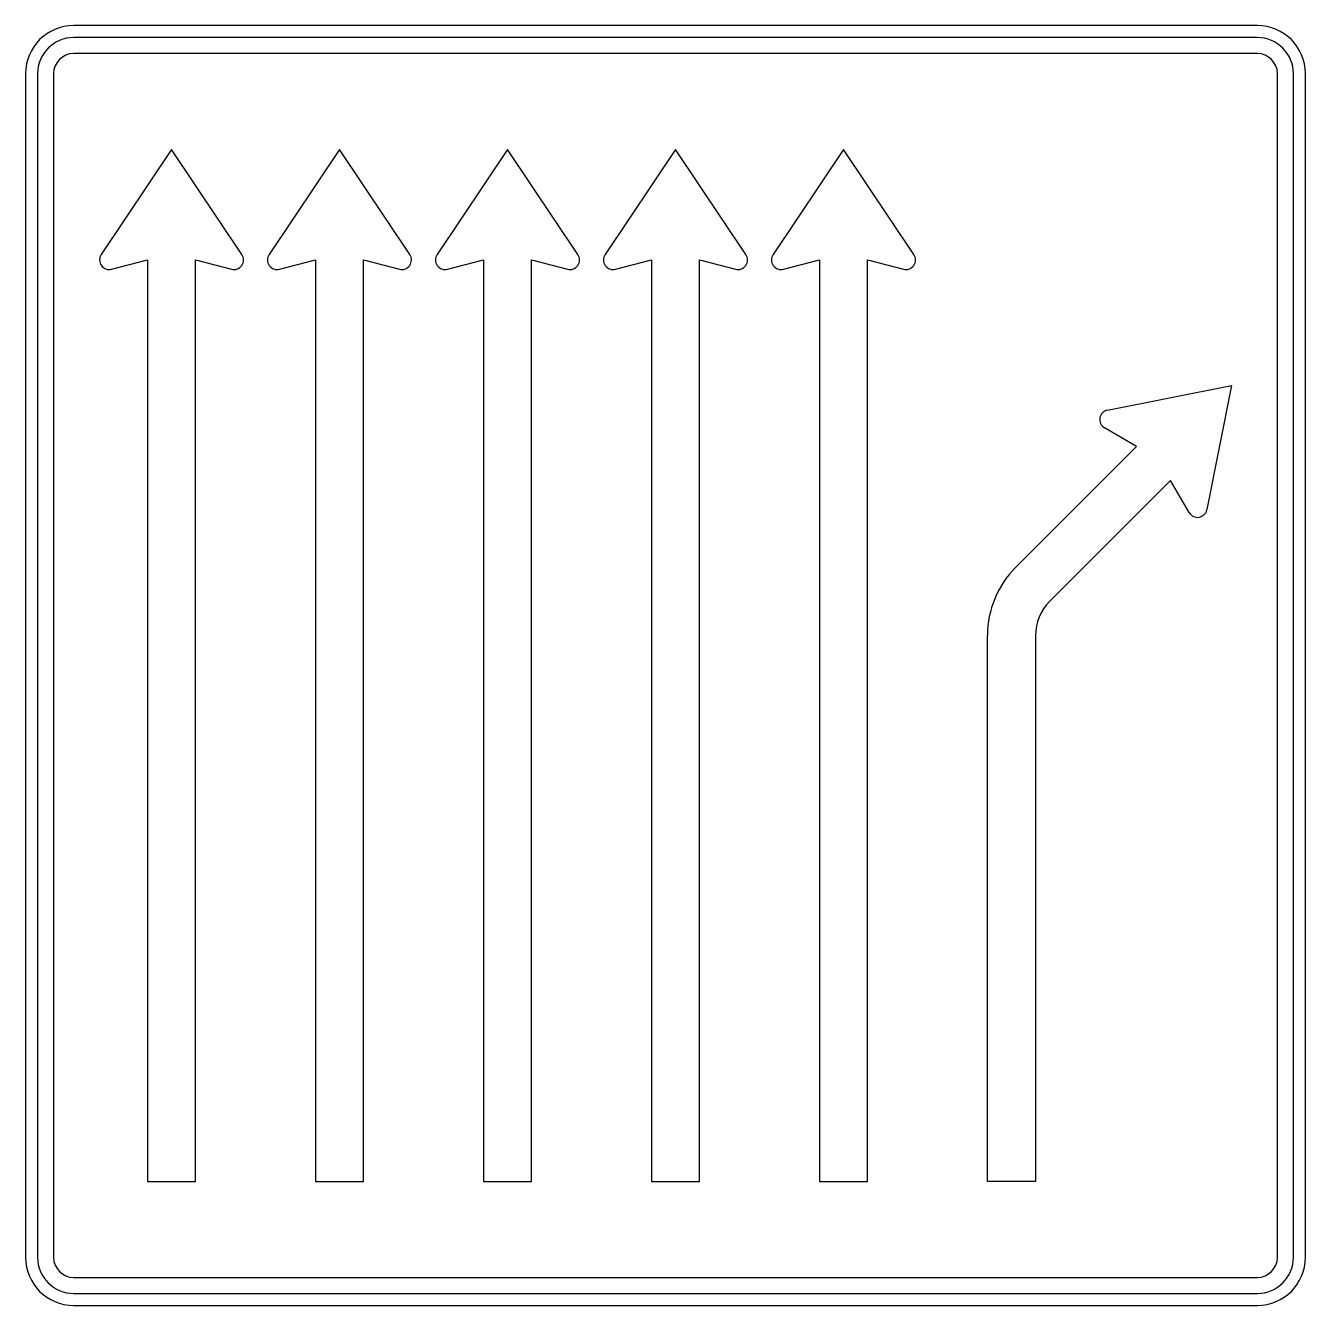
# Model space of a CAD drawing. Extents: x 0 to 1600, y 0 to 1600.
import ezdxf

# ---------------------------------------------------------------- set-up
doc = ezdxf.new("R2010")
doc.units = 0
doc.header["$LTSCALE"] = 25
doc.linetypes.add('AUSGEZOGEN', pattern=[0])
doc.layers.get('0').update_dxf_attribs({"linetype": 'AUSGEZOGEN'})

msp = doc.modelspace()

# ---------------------------------------------------------------- linework, layer by layer
for p, q in [((1540, 1600), (60, 1600)), ((1540, 1585), (60, 1585)), ((1540, 1565), (60, 1565)), ((0, 1540), (0, 60)), ((15, 1540), (15, 60)), ((35, 1540), (35, 60)), ((1565, 60), (1565, 1540)), ((1585, 60), (1585, 1540)), ((1600, 60), (1600, 1540)), ((182.4, 1445), (94.5, 1313.7)), ((270.4, 1313.7), (182.4, 1445)), ((392.4, 1445), (304.5, 1313.7)), ((480.4, 1313.7), (392.4, 1445)), ((602.4, 1445), (514.5, 1313.7)), ((690.4, 1313.7), (602.4, 1445)), ((812.4, 1445), (724.5, 1313.7)), ((900.4, 1313.7), (812.4, 1445)), ((1022.4, 1445), (934.5, 1313.7)), ((1110.4, 1313.7), (1022.4, 1445)), ((107.4, 1295.4), (152.4, 1307)), ((152.4, 1307), (152.4, 155)), ((212.4, 1307), (257.5, 1295.4)), ((212.4, 155), (212.4, 1307)), ((317.4, 1295.4), (362.4, 1307)), ((362.4, 1307), (362.4, 155)), ((422.4, 1307), (467.5, 1295.4)), ((422.4, 155), (422.4, 1307)), ((527.4, 1295.4), (572.4, 1307)), ((572.4, 1307), (572.4, 155)), ((632.4, 1307), (677.5, 1295.4)), ((632.4, 155), (632.4, 1307)), ((737.4, 1295.4), (782.4, 1307)), ((782.4, 1307), (782.4, 155)), ((842.4, 1307), (887.5, 1295.4)), ((842.4, 155), (842.4, 1307)), ((947.4, 1295.4), (992.4, 1307)), ((992.4, 1307), (992.4, 155)), ((1052.4, 1307), (1097.5, 1295.4)), ((1052.4, 155), (1052.4, 1307)), ((1352.5, 1119.3), (1507.6, 1150)), ((1507.6, 1150), (1476.9, 994.9)), ((1388.8, 1073.6), (1348.8, 1097.2)), ((1237.6, 922.5), (1388.8, 1073.6)), ((1431.2, 1031.2), (1280, 880)), ((1454.8, 991.2), (1431.2, 1031.2)), ((1202.4, 155), (1202.5, 837.6)), ((1262.4, 837.6), (1262.4, 155)), ((152.4, 155), (212.4, 155)), ((362.4, 155), (422.4, 155)), ((572.4, 155), (632.4, 155)), ((782.4, 155), (842.4, 155)), ((992.4, 155), (1052.4, 155)), ((1262.4, 155), (1202.4, 155)), ((60, 35), (1540, 35)), ((60, 15), (1540, 15)), ((60, 0), (1540, 0))]:
    msp.add_line(p, q)
for centre, radius, start, end in [((60, 1540), 60, 90, 180), ((1540, 1540), 60, 0, 90), ((60, 1540), 45, 90, 180), ((1540, 1540), 45, 0, 90), ((60, 1540), 25, 90, 180), ((1540, 1540), 25, 0, 90), ((104.5, 1307), 12, 146.195, 284.475), ((260.4, 1307), 12, 255.525, 393.805), ((314.4, 1307), 12, 146.195, 284.475), ((470.4, 1307), 12, 255.525, 393.805), ((524.5, 1307), 12, 146.195, 284.475), ((680.5, 1307), 12, 255.525, 393.805), ((734.5, 1307), 12, 146.195, 284.475), ((890.5, 1307), 12, 255.525, 393.805), ((944.5, 1307), 12, 146.195, 284.475), ((1100.5, 1307), 12, 255.525, 393.805), ((1354.8, 1107.5), 12, 101.195, 239.475), ((1465.2, 997.2), 12, 210.525, 348.805), ((1322.5, 837.6), 120, 135, 180), ((1322.5, 837.6), 60, 135, 180), ((60, 60), 60, 180, 270), ((60, 60), 45, 180, 270), ((60, 60), 25, 180, 270), ((1540, 60), 60, 270, 360), ((1540, 60), 45, 270, 360), ((1540, 60), 25, 270, 360)]:
    msp.add_arc(centre, radius, start, end)

doc.saveas('drawing.dxf')
